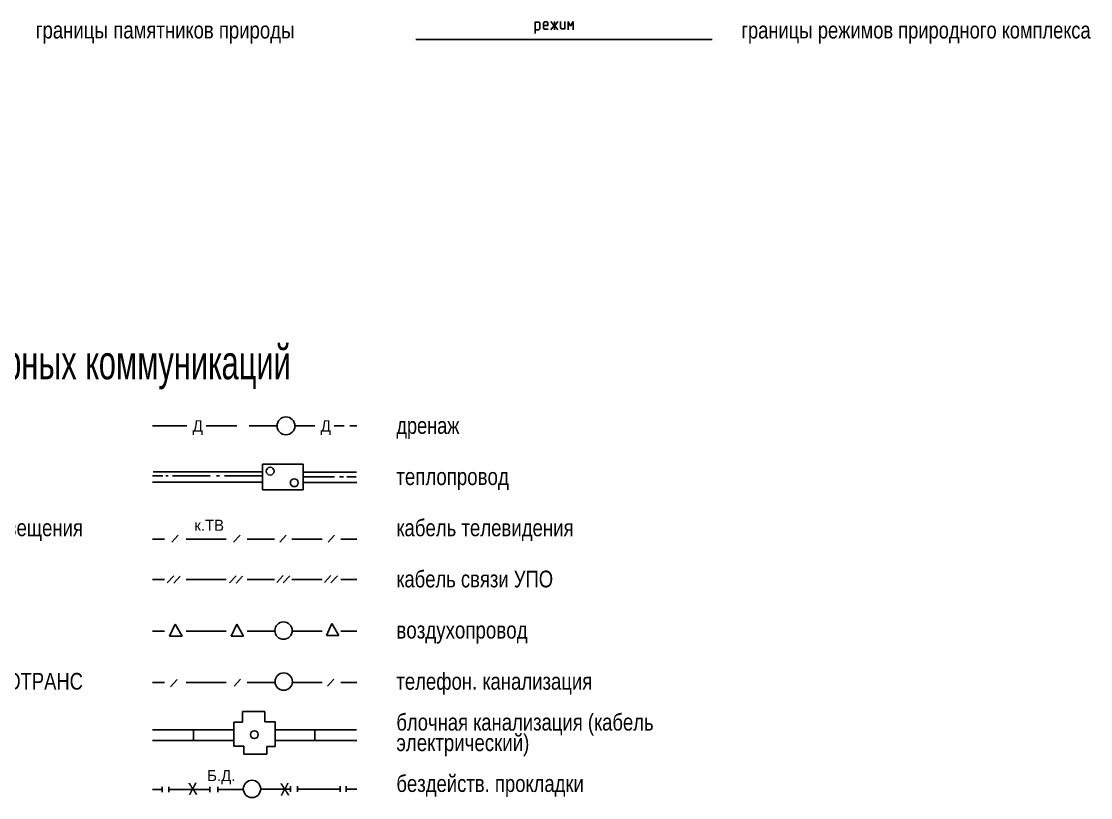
# Model space of a CAD drawing. Extents: x -2918 to -212, y 225 to 5715.
# Drawn here: x -347.5 to -213.1, y 829.4 to 926.9 of the extents above; entities that cross this region are included whole.
import ezdxf
from ezdxf.enums import TextEntityAlignment as Align

# ---------------------------------------------------------------- set-up
doc = ezdxf.new("R2010")
doc.units = 0
doc.linetypes.add('DGN_STYLE_3', pattern=[73.331991, 52.379994, -20.951998])
doc.layers.get('0').update_dxf_attribs({"linetype": 'CONTINUOUS'})
doc.styles.add('STYLE-ARIAL_NARROW', font='ARIALN.TTF')
doc.styles.add('STYLE-RUSSIAN_1251', font='RUSSIAN_1251.shx')

# ---------------------------------------------------------------- blocks, each defined once
blk = doc.blocks.new('УСЛ__ОБОЗНАЧЕНИЯ_ГЕО_1')
at = {"color": 18, "linetype": 'CONTINUOUS'}
for p, q in [((145.76, -9.38), (150.08, -9.38)), ((152.5, -9.38), (156.36, -9.38)), ((157.9, -9.38), (161.43, -9.38)), ((163.66, -9.38), (166.18, -9.38)), ((168.6, -9.38), (169.85, -9.38)), ((170.58, -9.38), (171.46, -9.38)), ((147.06, -15.67), (145.76, -15.67)), ((145.87, -15.16), (159.58, -15.13)), ((147.45, -15.67), (147.73, -15.67)), ((153.02, -15.67), (148.29, -15.67)), ((153.81, -15.67), (154.2, -15.67)), ((159.48, -15.67), (154.82, -15.67)), ((164.69, -15.19), (171.42, -15.19)), ((164.72, -15.78), (168.65, -15.78)), ((169.27, -15.78), (169.78, -15.78)), ((170.17, -15.78), (171.35, -15.78)), ((145.76, -16.46), (159.58, -16.43)), ((164.69, -16.49), (171.46, -16.49)), ((145.76, -23.61), (147.28, -23.61)), ((148.19, -23.99), (149, -23.11)), ((149.99, -23.61), (155.01, -23.61)), ((155.96, -23.99), (156.77, -23.11)), ((157.65, -23.61), (161.08, -23.61)), ((161.76, -23.99), (162.57, -23.11)), ((163.29, -23.61), (167.1, -23.61)), ((167.84, -23.99), (168.65, -23.11)), ((169.42, -23.61), (171.46, -23.61)), ((161.39, -29.04), (162.2, -28.16)), ((167.38, -29.04), (168.18, -28.16)), ((145.76, -28.66), (147.28, -28.66)), ((147.63, -29.09), (148.44, -28.21)), ((148.45, -29.14), (149.25, -28.27)), ((149.99, -28.66), (155.01, -28.66)), ((155.45, -29.09), (156.26, -28.21)), ((156.26, -29.14), (157.07, -28.27)), ((157.65, -28.66), (161.08, -28.66)), ((162.2, -29.09), (163.01, -28.22)), ((163.29, -28.66), (167.1, -28.66)), ((168.19, -29.09), (169, -28.22)), ((169.42, -28.66), (171.46, -28.66)), ((148.62, -34.27), (147.92, -35.78)), ((149.49, -35.78), (148.62, -34.27)), ((156.35, -34.27), (155.65, -35.78)), ((157.22, -35.78), (156.35, -34.27)), ((168.32, -34.21), (167.62, -35.72)), ((169.19, -35.72), (168.32, -34.21)), ((145.76, -35.14), (147.28, -35.14)), ((147.92, -35.78), (149.49, -35.78)), ((149.99, -35.14), (155.01, -35.14)), ((155.65, -35.78), (157.22, -35.78)), ((157.65, -35.14), (161.14, -35.14)), ((163.32, -35.14), (167.1, -35.14)), ((167.62, -35.72), (169.19, -35.72)), ((169.42, -35.14), (171.46, -35.14)), ((145.76, -41.6), (147.28, -41.6)), ((148.04, -42.13), (148.85, -41.25)), ((149.99, -41.6), (155.01, -41.6)), ((156.01, -42.06), (156.82, -41.19)), ((157.65, -41.6), (161.16, -41.6)), ((163.34, -41.6), (167.1, -41.6)), ((167.75, -42.06), (168.56, -41.19)), ((169.42, -41.6), (171.46, -41.6)), ((145.76, -47.57), (151.88, -47.57)), ((150.93, -47.57), (150.93, -48.87)), ((151.88, -47.57), (155.98, -47.57)), ((161.2, -47.57), (167.32, -47.57)), ((166.15, -47.57), (166.15, -48.87)), ((167.32, -47.57), (171.42, -47.57)), ((145.76, -48.87), (151.92, -48.87)), ((151.92, -48.87), (156.02, -48.87)), ((161.2, -48.87), (167.36, -48.87)), ((167.36, -48.87), (171.46, -48.87)), ((145.76, -55.05), (146.98, -55.05)), ((146.98, -54.69), (146.98, -55.39)), ((147.8, -54.69), (147.8, -55.39)), ((147.8, -55.05), (151.64, -55.05)), ((151.64, -55.05), (152.98, -55.05)), ((152.98, -54.69), (152.98, -55.39)), ((153.97, -54.69), (153.97, -55.39)), ((153.97, -55.05), (157.17, -55.05)), ((159.36, -55), (163.11, -55)), ((163.11, -54.64), (163.11, -55.34)), ((163.98, -54.64), (163.98, -55.34)), ((163.98, -55), (167.29, -55)), ((167.29, -55), (169.34, -55)), ((169.34, -54.64), (169.34, -55.34)), ((170.09, -54.64), (170.09, -55.34)), ((170.09, -55), (171.46, -55))]:
    blk.add_line(p, q, dxfattribs=at)
at = {"color": 18, "linetype": 'DGN_STYLE_3'}
for p, q in [((157.06, -45.25), (159.9, -45.25)), ((157.06, -45.25), (157.06, -46.59)), ((159.9, -45.25), (159.9, -46.53)), ((156, -49.6), (156, -46.59)), ((156, -46.59), (157.06, -46.59)), ((161.19, -46.53), (159.9, -46.53)), ((161.19, -46.53), (161.19, -49.65)), ((156, -49.6), (157.23, -49.6)), ((157.23, -50.6), (157.23, -49.6)), ((161.19, -49.65), (160.13, -49.65)), ((160.13, -50.6), (160.13, -49.65)), ((160.13, -50.6), (157.23, -50.6))]:
    blk.add_line(p, q, dxfattribs=at)
at = {"color": 18, "linetype": 'DGN_STYLE_3', "flags": 128}
blk.add_lwpolyline([(159.58, -17.42), (164.69, -17.42), (164.69, -14.2), (159.58, -14.2), (159.58, -17.42)], dxfattribs=at)
at = {"color": 18, "linetype": 'CONTINUOUS'}
for centre, radius in [((162.54, -9.38), 1.12), ((160.55, -15.07), 0.491), ((163.58, -16.52), 0.491), ((162.23, -35.08), 1.09), ((162.25, -41.5), 1.09), ((158.56, -48.15), 0.491), ((158.27, -54.97), 1.09)]:
    blk.add_circle(centre, radius, dxfattribs=at)
at = {"color": 18, "linetype": 'CONTINUOUS', "style": 'STYLE-ARIAL_NARROW'}
for s, height, width, p in [('Условные обозначения подземных инженерных коммуникаций', 4.2509, 0.796042, (49.24, -3.53)), ('дренаж', 2.083, 0.956359, (176.41, -10.38)), ('теплопровод', 2.1259, 0.96402, (176.41, -16.81)), ('кабель наружного освещения', 2.1103, 0.961297, (104.91, -23.23)), ('кабель телевидения', 2.1171, 0.962495, (176.41, -23.24)), ('кабель связи УПО', 2.1048, 0.96032, (176.41, -29.66)), ('воздухопровод', 2.1289, 0.964541, (176.41, -36.09)), ('кабель МОСЭЛЕКТРОТРАНС', 2.1012, 0.959691, (104.91, -42.5)), ('телефон. канализация', 2.1138, 0.961911, (176.41, -42.51)), ('блочная канализация (кабель ', 2.1083, 0.960937, (176.41, -47.64)), ('электрический)', 2.1244, 0.963758, (176.41, -50.22)), ('бездейств. прокладки', 2.11, 0.961253, (176.41, -55.35))]:
    blk.add_text(s, height=height, dxfattribs=dict(at, width=width)).set_placement(p)
at = {"color": 18, "linetype": 'CONTINUOUS', "style": 'STYLE-RUSSIAN_1251'}
for s, height, p in [('Д', 1.43, (150.8, -9.38)), ('Д', 1.43, (166.9, -9.38)), ('к.ТВ', 1.398, (151.03, -21.86)), ('Б.Д.', 1.4, (152.64, -53.29))]:
    blk.add_text(s, height=height, dxfattribs=at).set_placement(p, align=Align.MIDDLE_LEFT)
at = {"color": 18, "linetype": 'CONTINUOUS', "style": 'STYLE-RUSSIAN_1251', "width": 0.899998}
for p in [(150.82, -54.73), (162.38, -54.79)]:
    blk.add_text('х', height=2, rotation=2.5592, dxfattribs=at).set_placement(p, align=Align.MIDDLE_CENTER)
blk = doc.blocks.new('УСЛ__ОБОЗНАЧЕНИЯ_ГЕО_2')
at = {"color": 18, "linetype": 'CONTINUOUS'}
for p, q in [((192.65, -105.21), (192.65, -106.71)), ((192.65, -105.26), (193.04, -105.26)), ((193.05, -105.26), (193.04, -105.26)), ((193.06, -105.26), (193.05, -105.26)), ((193.05, -105.26), (193.05, -105.26)), ((193.07, -105.26), (193.06, -105.26)), ((193.08, -105.27), (193.07, -105.26)), ((193.09, -105.27), (193.08, -105.27)), ((193.1, -105.27), (193.09, -105.27)), ((193.11, -105.28), (193.1, -105.27)), ((193.1, -105.27), (193.1, -105.27)), ((193.12, -105.28), (193.11, -105.28)), ((193.13, -105.29), (193.12, -105.28)), ((193.14, -105.3), (193.13, -105.29)), ((193.13, -105.29), (193.13, -105.29)), ((193.15, -105.3), (193.14, -105.3)), ((193.15, -105.31), (193.15, -105.3)), ((193.16, -105.31), (193.15, -105.31)), ((193.17, -105.32), (193.16, -105.31)), ((193.17, -105.33), (193.17, -105.32)), ((193.18, -105.33), (193.17, -105.33)), ((193.18, -105.34), (193.18, -105.33)), ((193.19, -105.35), (193.18, -105.34)), ((193.19, -105.36), (193.19, -105.35)), ((193.2, -105.37), (193.19, -105.36)), ((193.19, -105.36), (193.19, -105.36)), ((193.19, -106.12), (193.2, -106.11)), ((193.19, -106.13), (193.19, -106.12)), ((193.19, -106.14), (193.19, -106.13)), ((193.2, -105.38), (193.2, -105.37)), ((193.2, -105.39), (193.2, -105.38)), ((193.2, -105.4), (193.2, -105.39)), ((193.2, -105.41), (193.2, -105.4)), ((193.2, -105.4), (193.2, -105.4)), ((193.2, -105.42), (193.2, -105.41)), ((193.2, -105.42), (193.2, -106.07)), ((193.2, -106.08), (193.2, -106.07)), ((193.2, -106.07), (193.2, -106.07)), ((193.2, -106.09), (193.2, -106.08)), ((193.2, -106.1), (193.2, -106.09)), ((193.2, -106.11), (193.2, -106.1)), ((193.2, -106.11), (193.2, -106.11)), ((193.7, -105.38), (193.69, -105.39)), ((193.69, -105.39), (193.69, -105.39)), ((193.69, -105.39), (193.69, -106.01)), ((193.69, -105.7), (194.28, -105.7)), ((193.69, -106.01), (193.69, -106.02)), ((193.69, -106.02), (193.7, -106.02)), ((193.71, -105.33), (193.7, -105.34)), ((193.7, -105.34), (193.7, -105.35)), ((193.7, -105.35), (193.7, -105.35)), ((193.7, -105.35), (193.7, -105.36)), ((193.7, -105.36), (193.7, -105.37)), ((193.7, -105.37), (193.7, -105.38)), ((193.7, -106.02), (193.7, -106.03)), ((193.7, -106.03), (193.7, -106.04)), ((193.7, -106.04), (193.7, -106.05)), ((193.7, -106.05), (193.7, -106.06)), ((193.7, -106.06), (193.7, -106.06)), ((193.7, -106.06), (193.71, -106.07)), ((193.72, -105.32), (193.71, -105.32)), ((193.71, -105.32), (193.71, -105.33)), ((193.71, -106.07), (193.71, -106.08)), ((193.71, -106.08), (193.72, -106.09)), ((193.73, -105.3), (193.72, -105.3)), ((193.72, -105.3), (193.72, -105.31)), ((193.72, -105.31), (193.72, -105.32)), ((193.72, -106.09), (193.72, -106.09)), ((193.72, -106.09), (193.72, -106.1)), ((193.72, -106.1), (193.73, -106.11)), ((193.74, -105.29), (193.73, -105.3)), ((193.73, -106.11), (193.74, -106.11)), ((193.75, -105.28), (193.74, -105.28)), ((193.74, -105.28), (193.74, -105.29)), ((193.74, -106.11), (193.74, -106.12)), ((193.74, -106.12), (193.75, -106.12)), ((193.76, -105.27), (193.75, -105.27)), ((193.75, -105.27), (193.75, -105.28)), ((193.75, -106.12), (193.75, -106.13)), ((193.75, -106.13), (193.76, -106.13)), ((193.77, -105.26), (193.76, -105.27)), ((193.76, -106.13), (193.77, -106.14)), ((193.78, -105.26), (193.77, -105.26)), ((193.77, -105.26), (193.77, -105.26)), ((193.79, -105.25), (193.78, -105.26)), ((193.8, -105.25), (193.79, -105.25)), ((193.81, -105.24), (193.8, -105.25)), ((193.8, -105.25), (193.8, -105.25)), ((193.82, -105.24), (193.81, -105.24)), ((193.83, -105.24), (193.82, -105.24)), ((193.84, -105.24), (193.83, -105.24)), ((193.85, -105.24), (193.84, -105.24)), ((193.85, -105.24), (193.85, -105.24)), ((193.85, -105.24), (194.07, -105.24)), ((194.08, -105.24), (194.07, -105.24)), ((194.09, -105.24), (194.08, -105.24)), ((194.08, -105.24), (194.08, -105.24)), ((194.1, -105.24), (194.09, -105.24)), ((194.11, -105.24), (194.1, -105.24)), ((194.12, -105.25), (194.11, -105.24)), ((194.13, -105.25), (194.12, -105.25)), ((194.12, -105.25), (194.12, -105.25)), ((194.14, -105.26), (194.13, -105.25)), ((194.15, -105.26), (194.14, -105.26)), ((194.16, -105.27), (194.15, -105.26)), ((194.15, -105.26), (194.15, -105.26)), ((194.17, -105.27), (194.16, -105.27)), ((194.17, -105.28), (194.17, -105.27)), ((194.18, -105.28), (194.17, -105.28)), ((194.19, -105.29), (194.18, -105.28)), ((194.19, -105.3), (194.19, -105.29)), ((194.2, -105.3), (194.19, -105.3)), ((194.2, -105.31), (194.2, -105.3)), ((194.21, -105.32), (194.2, -105.31)), ((194.21, -105.33), (194.21, -105.32)), ((194.21, -105.32), (194.21, -105.32)), ((194.22, -105.34), (194.21, -105.33)), ((194.22, -105.35), (194.22, -105.34)), ((194.22, -105.36), (194.22, -105.35)), ((194.22, -105.35), (194.22, -105.35)), ((194.23, -105.37), (194.22, -105.36)), ((194.23, -105.38), (194.23, -105.37)), ((194.23, -105.39), (194.23, -105.38)), ((194.23, -105.39), (194.23, -105.39)), ((194.23, -105.39), (194.23, -105.7)), ((195.04, -105.77), (194.61, -105.2)), ((194.61, -106.24), (194.99, -105.72)), ((195.04, -105.2), (195.04, -106.24)), ((195.48, -105.2), (195.04, -105.77)), ((195.1, -105.72), (195.48, -106.24)), ((195.83, -105.17), (195.83, -105.96)), ((195.83, -105.96), (195.83, -105.96)), ((195.83, -105.96), (195.83, -105.97)), ((195.83, -105.97), (195.83, -105.98)), ((195.83, -105.98), (195.83, -105.99)), ((195.83, -105.99), (195.84, -105.99)), ((195.84, -105.99), (195.84, -106)), ((195.84, -106), (195.84, -106.01)), ((195.84, -106.01), (195.84, -106.02)), ((195.84, -106.02), (195.85, -106.02)), ((195.85, -106.02), (195.85, -106.03)), ((195.85, -106.03), (195.86, -106.04)), ((195.86, -106.04), (195.86, -106.04)), ((195.86, -106.04), (195.86, -106.05)), ((195.86, -106.05), (195.87, -106.05)), ((195.87, -106.05), (195.88, -106.06)), ((195.88, -106.06), (195.88, -106.07)), ((195.88, -106.07), (195.89, -106.07)), ((195.89, -106.07), (195.89, -106.08)), ((195.89, -106.08), (195.9, -106.08)), ((195.9, -106.08), (195.91, -106.08)), ((195.91, -106.08), (195.91, -106.09)), ((195.91, -106.09), (195.92, -106.09)), ((195.92, -106.09), (195.93, -106.09)), ((195.93, -106.09), (195.94, -106.1)), ((195.94, -106.1), (195.94, -106.1)), ((195.94, -106.1), (195.95, -106.1)), ((195.95, -106.1), (195.96, -106.1)), ((195.96, -106.1), (195.97, -106.1)), ((195.97, -106.1), (195.98, -106.1)), ((195.98, -106.1), (195.98, -106.1)), ((195.98, -106.1), (196.34, -106.1)), ((196.34, -105.17), (196.34, -106.15)), ((196.77, -106.24), (196.77, -105.2)), ((196.77, -105.2), (197.09, -105.77)), ((197.09, -105.77), (197.42, -105.2)), ((197.42, -105.2), (197.42, -106.24)), ((177.64, -107.46), (214.88, -107.46)), ((193.04, -106.23), (192.65, -106.23)), ((193.04, -106.23), (193.05, -106.23)), ((193.05, -106.23), (193.05, -106.22)), ((193.05, -106.22), (193.06, -106.22)), ((193.06, -106.22), (193.07, -106.22)), ((193.07, -106.22), (193.08, -106.22)), ((193.08, -106.22), (193.09, -106.22)), ((193.09, -106.22), (193.1, -106.22)), ((193.1, -106.22), (193.1, -106.21)), ((193.1, -106.21), (193.11, -106.21)), ((193.11, -106.21), (193.12, -106.2)), ((193.12, -106.2), (193.13, -106.2)), ((193.13, -106.2), (193.14, -106.19)), ((193.13, -106.2), (193.13, -106.2)), ((193.14, -106.19), (193.15, -106.18)), ((193.15, -106.18), (193.16, -106.17)), ((193.15, -106.18), (193.15, -106.18)), ((193.16, -106.17), (193.17, -106.17)), ((193.17, -106.16), (193.18, -106.15)), ((193.17, -106.17), (193.17, -106.16)), ((193.18, -106.15), (193.19, -106.14)), ((193.18, -106.15), (193.18, -106.15)), ((193.77, -106.14), (193.77, -106.14)), ((193.77, -106.14), (193.78, -106.15)), ((193.78, -106.15), (193.79, -106.15)), ((193.79, -106.15), (193.8, -106.15)), ((193.8, -106.15), (193.8, -106.15)), ((193.8, -106.15), (193.81, -106.16)), ((193.81, -106.16), (193.82, -106.16)), ((193.82, -106.16), (193.83, -106.16)), ((193.83, -106.16), (193.84, -106.16)), ((193.84, -106.16), (193.85, -106.16)), ((193.85, -106.16), (193.85, -106.16)), ((193.85, -106.16), (194.28, -106.16))]:
    blk.add_line(p, q, dxfattribs=at)
at = {"color": 18, "linetype": 'CONTINUOUS', "style": 'STYLE-ARIAL_NARROW'}
for s, height, width, p in [('границы памятников природы', 2.1133, 0.961831, (129.88, -107.32)), ('границы режимов природного комплекса', 2.0942, 0.958441, (218.53, -107.32))]:
    blk.add_text(s, height=height, dxfattribs=dict(at, width=width)).set_placement(p)

msp = doc.modelspace()

# ---------------------------------------------------------------- block references
for name, p in [('УСЛ__ОБОЗНАЧЕНИЯ_ГЕО_2', (-475.53, 1032.07)), ('УСЛ__ОБОЗНАЧЕНИЯ_ГЕО_1', (-476.75, 885.48))]:
    msp.add_blockref(name, p)

doc.saveas('drawing.dxf')
